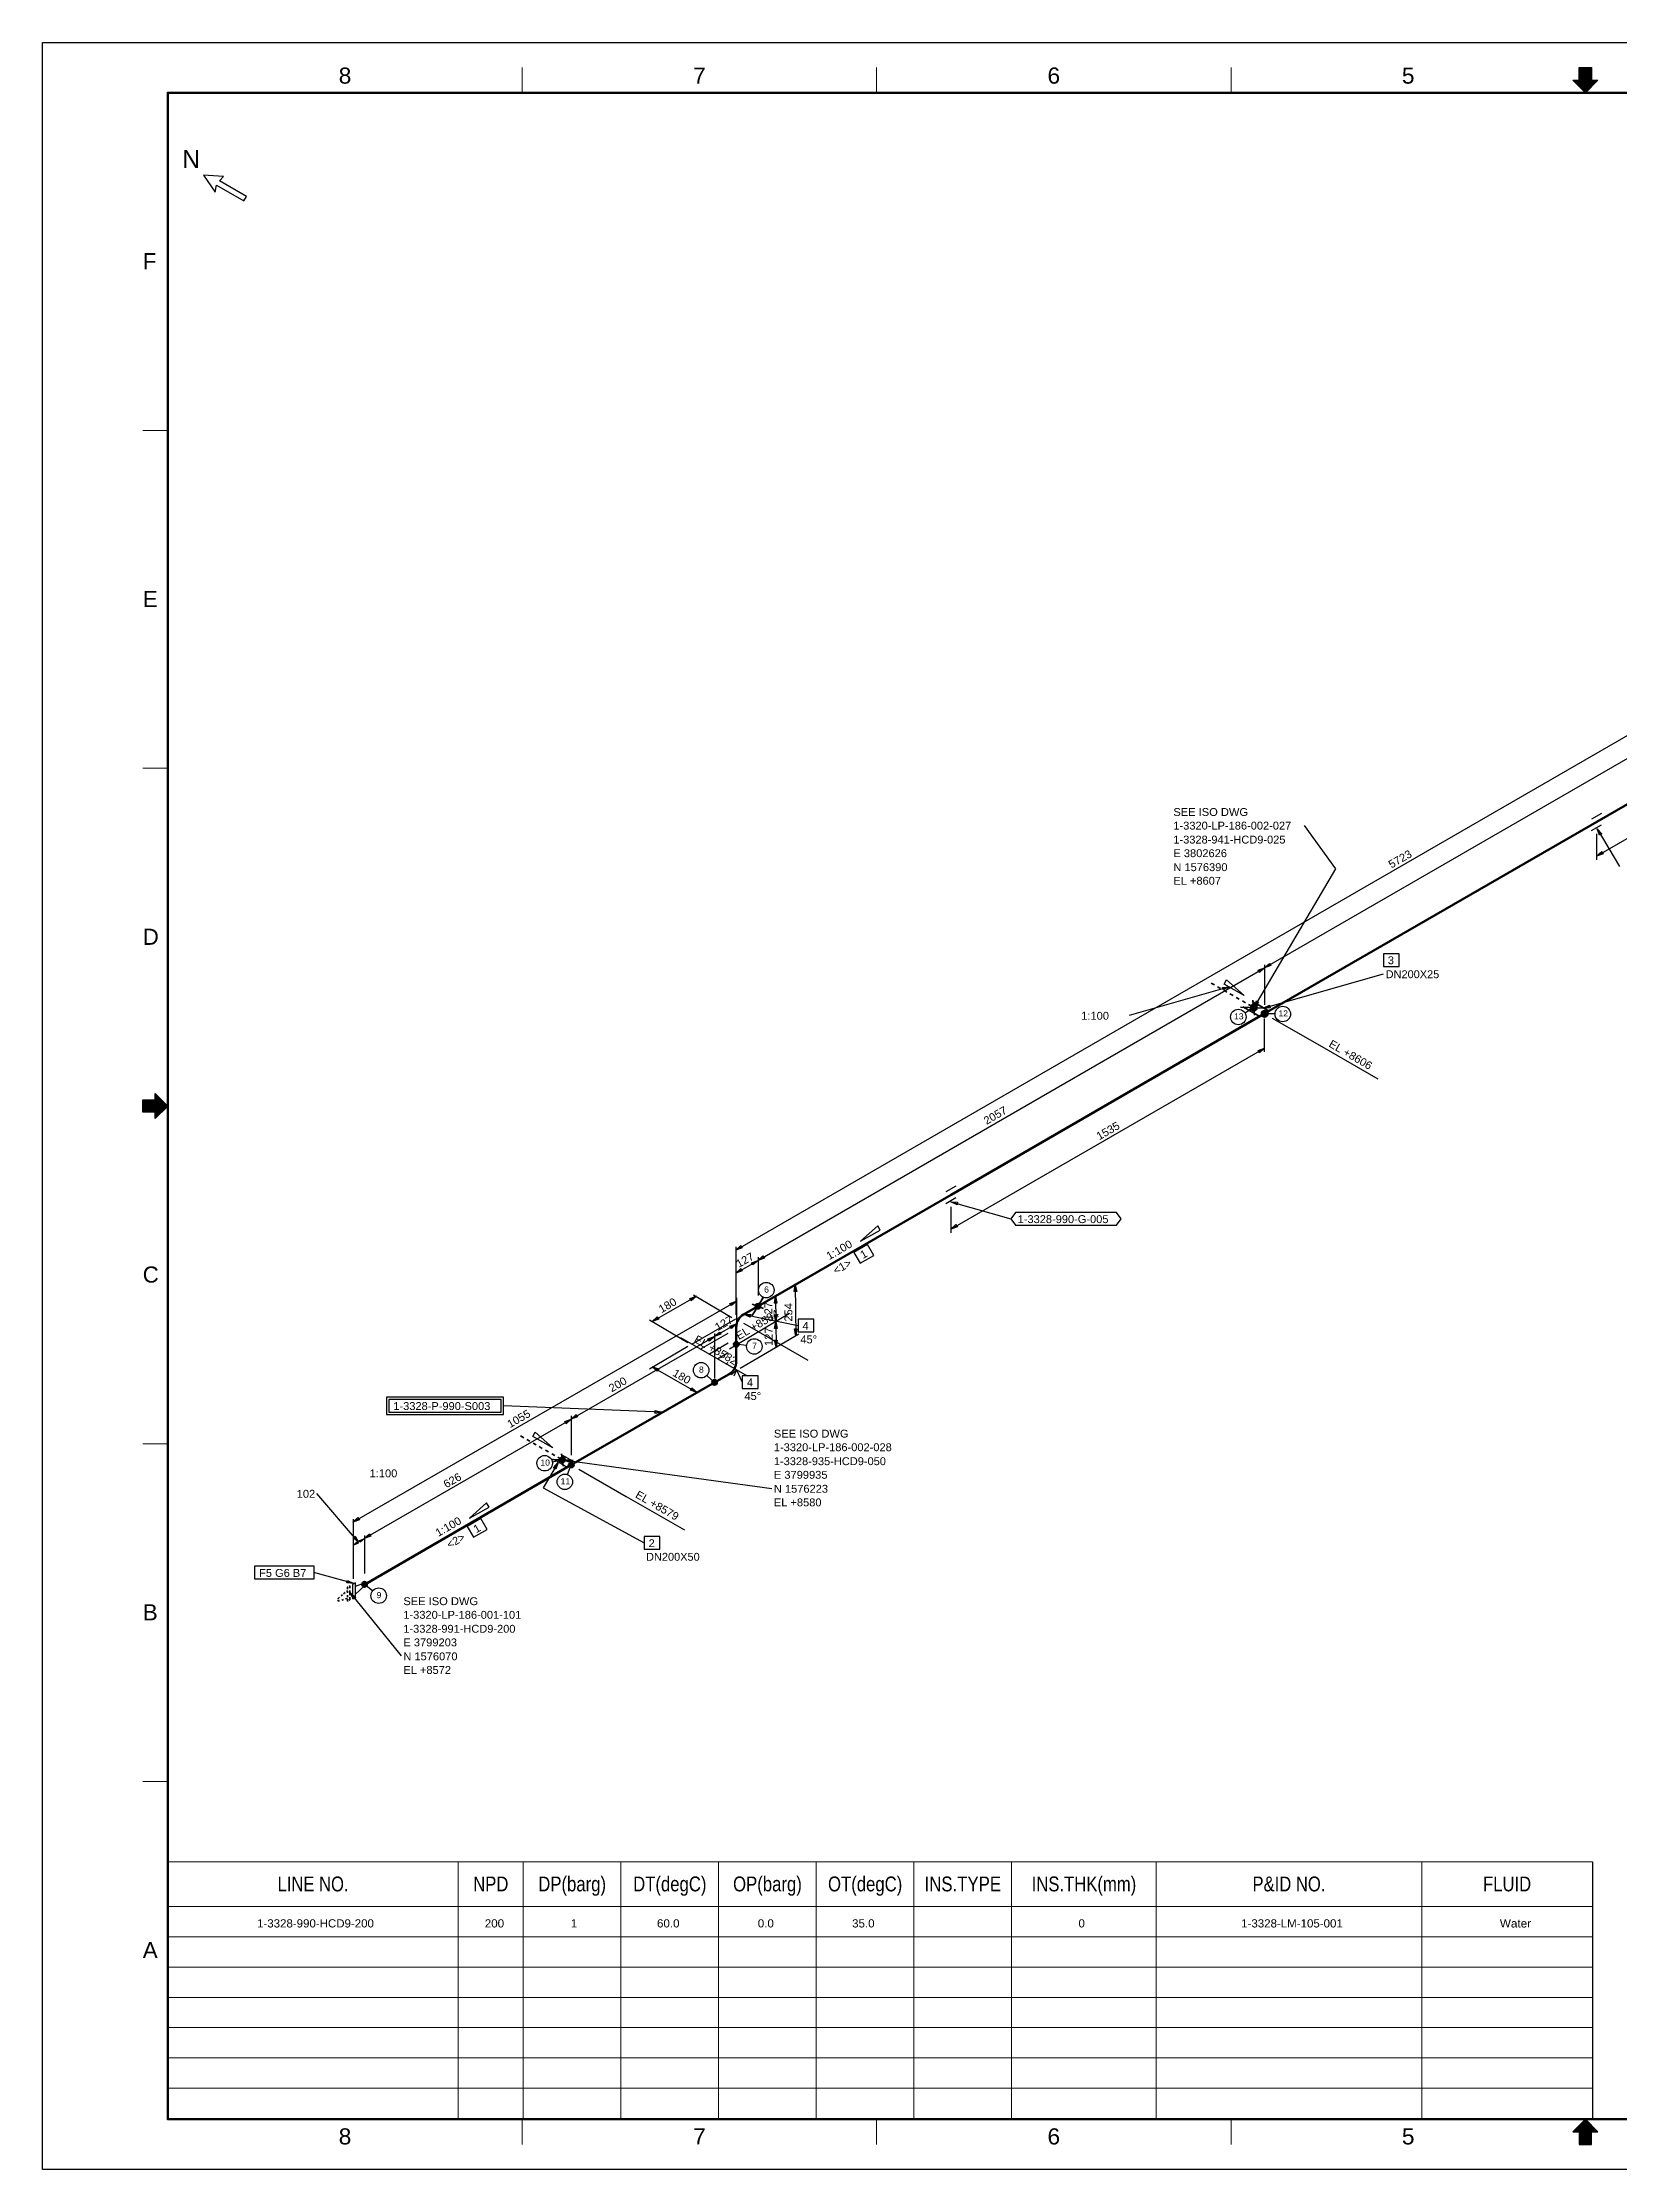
# Model space of a CAD drawing. Header units: inches. Extents: x 0 to 841, y 0 to 594.
# Drawn here: x 0 to 441, y 0 to 594 of the extents above; entities that cross this region are included whole.
import ezdxf
from ezdxf.enums import TextEntityAlignment as Align
from ezdxf.xclip import XClip

# ---------------------------------------------------------------- set-up
doc = ezdxf.new("R2010")
doc.units = ezdxf.units.IN
doc.header["$MEASUREMENT"] = 0
doc.header["$XCLIPFRAME"] = 0
for name, color, linetype in [('1-3320-LP-186-002-012_MODEL-EMBED 1_DWG$0$Default', 7, 'Continuous'), ('AD1', 7, 'Continuous'), ('AD2', 7, 'Continuous'), ('BG 0', 7, 'Continuous'), ('BG BG BG BG BG 2', 7, 'Continuous'), ('BG BG BG BG TITLETEXT', 7, 'Continuous'), ('BG Border', 7, 'Continuous'), ('DIMLINES', 7, 'Continuous'), ('DIMTEXT', 7, 'Continuous'), ('FITTINGS', 7, 'Continuous'), ('FRAME', 7, 'Continuous'), ('ISOTEXT', 7, 'Continuous'), ('NOZZLES', 7, 'Continuous'), ('PIPE', 7, 'Continuous'), ('WELDS', 7, 'Continuous')]:
    doc.layers.add(name, color=color, linetype=linetype)
doc.styles.add('1-3320-LP-186-002-012_MODEL-EMBED 1_DWG$0$Arial', font='arial.ttf')
doc.styles.add('Arial', font='arial.ttf')

# ---------------------------------------------------------------- blocks, each defined once
blk = doc.blocks.new('1-3320-LP-186-002-012_MODEL-EMBED 1_DWG')
at = {"layer": '1-3320-LP-186-002-012_MODEL-EMBED 1_DWG$0$Default', "color": 4, "style": '1-3320-LP-186-002-012_MODEL-EMBED 1_DWG$0$Arial'}
for s, width, p in [('1-3328-990-HCD9-200', 1.001507, (0.935261, -0.115628)), ('200', 1.008516, (3.43979, -0.115628)), ('1', 1.008516, (4.385443, -0.115628)), ('60.0 ', 1.008516, (5.333586, -0.115628)), ('0.0 ', 1.008516, (6.441829, -0.115628)), ('35.0 ', 1.008516, (7.47942, -0.115628)), ('0', 1.008516, (9.968777, -0.115628)), ('1-3328-LM-105-001', 1.002802, (11.758255, -0.115628)), ('Water', 1.02185, (14.603214, -0.115628))]:
    blk.add_text(s, height=0.090278, dxfattribs=dict(at, width=width)).set_placement(p, align=Align.TOP_LEFT)

msp = doc.modelspace()

# ---------------------------------------------------------------- linework, layer by layer
at = {"layer": 'A1', "color": 4, "linetype": 'Continuous', "lineweight": 30}
for p, q in [((341.4, 336.44), (341.4, 325.24)), ((145.32, 198.2), (203.72, 190.2)), ((85.96, 161), (100.2, 143.4))]:
    msp.add_line(p, q, dxfattribs=at)
at = {"layer": 'AD1', "color": 4, "linetype": 'Continuous', "lineweight": 30}
for p, q in [((434.12, 366.76), (435.56, 368.04)), ((435.96, 367.4), (434.12, 366.76)), ((341.32, 335.56), (342.76, 336.84)), ((343.16, 336.2), (341.32, 335.56)), ((253.72, 262.6), (255.16, 263.88)), ((255.56, 263.24), (253.72, 262.6)), ((193.64, 256.76), (195.08, 258.04)), ((195.48, 257.4), (193.64, 256.76)), ((193.64, 250.36), (195.08, 251.64)), ((195.48, 251), (193.64, 250.36)), ((199.8, 253.88), (201.24, 255.16)), ((201.64, 254.52), (199.8, 253.88)), ((204.44, 241.96), (204.76, 243.88)), ((204.76, 243.88), (205.16, 241.96)), ((209.96, 245.16), (210.28, 247.08)), ((210.28, 247.08), (210.68, 245.16)), ((170.28, 236.84), (171.72, 238.12)), ((172.12, 237.48), (170.28, 236.84)), ((187.64, 232.6), (189.08, 233.88)), ((189.48, 233.24), (187.64, 232.6)), ((204.52, 234.84), (204.84, 236.76)), ((204.84, 236.76), (205.24, 234.84)), ((170.28, 224.2), (172.12, 223.56)), ((171.72, 222.92), (170.28, 224.2)), ((147.64, 209.56), (149.08, 210.84)), ((149.48, 210.2), (147.64, 209.56)), ((86.68, 180.76), (88.12, 182.04)), ((88.52, 181.4), (86.68, 180.76)), ((89.88, 176.2), (91.32, 177.48)), ((91.72, 176.84), (89.88, 176.2))]:
    msp.add_line(p, q, dxfattribs=at)
at = {"layer": 'AD2', "color": 4, "linetype": 'Continuous', "lineweight": 30}
for p, q in [((339.56, 334.92), (341.4, 335.56)), ((341.4, 335.56), (339.96, 334.28)), ((339.56, 312.52), (341.4, 313.16)), ((341.4, 313.16), (339.96, 311.88)), ((198.04, 253.24), (199.88, 253.88)), ((199.88, 253.88), (198.44, 252.6)), ((180.84, 243.24), (182.68, 243.88)), ((182.68, 243.88), (181.24, 242.6)), ((192.04, 241.88), (193.88, 242.52)), ((193.88, 242.52), (192.44, 241.24)), ((204.84, 236.76), (204.44, 238.68)), ((205.16, 238.68), (204.84, 236.76)), ((185.88, 231.96), (187.72, 232.6)), ((187.72, 232.6), (186.28, 231.32)), ((192.04, 235.48), (193.88, 236.12)), ((193.88, 236.12), (192.44, 234.84)), ((210.44, 232.84), (210.04, 234.76)), ((210.76, 234.76), (210.44, 232.84)), ((204.92, 229.64), (204.52, 231.56)), ((205.24, 231.56), (204.92, 229.64)), ((182.84, 217), (181, 217.64)), ((181.4, 218.28), (182.84, 217)), ((145.88, 208.92), (147.72, 209.56)), ((147.72, 209.56), (146.28, 208.28))]:
    msp.add_line(p, q, dxfattribs=at)
at = {"layer": 'BG 0', "color": 2, "linetype": 'Continuous', "lineweight": 25}
msp.add_line((432.98, 85.88), (432.98, 14), dxfattribs=at)
at = {"layer": 'BG BG BG BG BG 2', "color": 2, "linetype": 'Continuous', "lineweight": 15}
for p, q in [((432.98, 85.88), (35, 85.88)), ((116.13, 14.27), (116.13, 85.88)), ((134.31, 14.27), (134.31, 85.88)), ((161.59, 14.27), (161.59, 85.88)), ((188.87, 14.27), (188.87, 85.88)), ((216.16, 14.27), (216.16, 85.88)), ((243.44, 14.27), (243.44, 85.88)), ((270.72, 14.27), (270.72, 85.88)), ((311.11, 14.27), (311.11, 85.88)), ((385.27, 14.27), (385.27, 85.88)), ((432.98, 73.42), (35, 73.42)), ((432.98, 64.96), (35, 64.96)), ((432.98, 56.51), (35, 56.51)), ((432.98, 48.06), (35, 48.06)), ((432.98, 39.61), (35, 39.61)), ((432.98, 31.16), (35, 31.16)), ((432.98, 22.71), (35, 22.71))]:
    msp.add_line(p, q, dxfattribs=at)
at = {"layer": 'BG Border', "color": 7, "linetype": 'Continuous', "lineweight": 25}
for p, q in [((0, 594), (841, 594)), ((0, 0), (0, 594)), ((431, 580), (427.5, 583.5)), ((427.5, 583.5), (429.25, 583.5)), ((429.25, 587.02), (432.75, 587.02)), ((429.25, 583.5), (429.25, 587.02)), ((434.5, 583.5), (431, 580)), ((432.75, 587.02), (432.75, 583.5)), ((432.75, 583.5), (434.5, 583.5)), ((27.98, 295.25), (27.98, 298.75)), ((27.98, 298.75), (31.5, 298.75)), ((31.5, 298.75), (31.5, 300.5)), ((31.5, 300.5), (35, 297)), ((35, 297), (31.5, 293.5)), ((31.5, 295.25), (27.98, 295.25)), ((31.5, 293.5), (31.5, 295.25)), ((431, 14), (427.5, 10.5)), ((434.5, 10.5), (431, 14)), ((427.5, 10.5), (429.25, 10.5)), ((429.25, 10.5), (429.25, 6.98)), ((429.25, 6.98), (432.75, 6.98)), ((432.75, 6.98), (432.75, 10.5)), ((432.75, 10.5), (434.5, 10.5)), ((841, 0), (0, 0))]:
    msp.add_line(p, q, dxfattribs=at)
at = {"layer": 'BG Border', "color": 7, "linetype": 'Continuous', "lineweight": 13}
for p, q in [((134, 580), (134, 587.02)), ((233, 580), (233, 587.02)), ((332, 580), (332, 587.02)), ((427.6, 583.4), (427.6, 583.5)), ((427.8, 583.2), (427.8, 583.5)), ((428, 583), (428, 583.5)), ((428.2, 582.8), (428.2, 583.5)), ((428.4, 582.6), (428.4, 583.5)), ((428.6, 582.4), (428.6, 583.5)), ((428.8, 582.2), (428.8, 583.5)), ((429, 582), (429, 583.5)), ((429.2, 581.8), (429.2, 583.5)), ((429.4, 581.6), (429.4, 587.02)), ((429.6, 581.4), (429.6, 587.02)), ((429.8, 581.2), (429.8, 587.02)), ((430, 581), (430, 587.02)), ((430.2, 580.8), (430.2, 587.02)), ((430.4, 580.6), (430.4, 587.02)), ((430.6, 580.4), (430.6, 587.02)), ((430.8, 580.2), (430.8, 587.02)), ((431, 580), (431, 587.02)), ((431.2, 580.2), (431.2, 587.02)), ((431.4, 580.4), (431.4, 587.02)), ((431.6, 580.6), (431.6, 587.02)), ((431.8, 580.8), (431.8, 587.02)), ((432, 581), (432, 587.02)), ((432.2, 581.2), (432.2, 587.02)), ((432.4, 581.4), (432.4, 587.02)), ((432.6, 581.6), (432.6, 587.02)), ((432.8, 581.8), (432.8, 583.5)), ((433, 582), (433, 583.5)), ((433.2, 582.2), (433.2, 583.5)), ((433.4, 582.4), (433.4, 583.5)), ((433.6, 582.6), (433.6, 583.5)), ((433.8, 582.8), (433.8, 583.5)), ((434, 583), (434, 583.5)), ((434.2, 583.2), (434.2, 583.5)), ((434.4, 583.4), (434.4, 583.5)), ((27.98, 485.67), (35, 485.67)), ((27.98, 391.33), (35, 391.33)), ((27.98, 298.59), (33.41, 298.59)), ((27.98, 298.39), (33.61, 298.39)), ((27.98, 298.19), (33.81, 298.19)), ((27.98, 297.99), (34.01, 297.99)), ((27.98, 297.79), (34.21, 297.79)), ((27.98, 297.59), (34.41, 297.59)), ((27.98, 297.39), (34.61, 297.39)), ((27.98, 297.19), (34.81, 297.19)), ((31.5, 300.39), (31.61, 300.39)), ((31.5, 300.19), (31.81, 300.19)), ((31.5, 299.99), (32.01, 299.99)), ((31.5, 299.79), (32.21, 299.79)), ((31.5, 299.59), (32.41, 299.59)), ((31.5, 299.39), (32.61, 299.39)), ((31.5, 299.19), (32.81, 299.19)), ((31.5, 298.99), (33.01, 298.99)), ((31.5, 298.79), (33.21, 298.79)), ((27.98, 296.99), (34.99, 296.99)), ((27.98, 296.79), (34.79, 296.79)), ((27.98, 296.59), (34.59, 296.59)), ((27.98, 296.39), (34.39, 296.39)), ((27.98, 296.19), (34.19, 296.19)), ((27.98, 295.99), (33.99, 295.99)), ((27.98, 295.79), (33.79, 295.79)), ((27.98, 295.59), (33.59, 295.59)), ((27.98, 295.39), (33.39, 295.39)), ((31.5, 295.19), (33.19, 295.19)), ((31.5, 294.99), (32.99, 294.99)), ((31.5, 294.79), (32.79, 294.79)), ((31.5, 294.59), (32.59, 294.59)), ((31.5, 294.39), (32.39, 294.39)), ((31.5, 294.19), (32.19, 294.19)), ((31.5, 293.99), (31.99, 293.99)), ((31.5, 293.79), (31.79, 293.79)), ((31.5, 293.59), (31.59, 293.59)), ((27.98, 202.67), (35, 202.67)), ((27.98, 108.33), (35, 108.33)), ((134, 14), (134, 6.98)), ((233, 14), (233, 6.98)), ((332, 14), (332, 6.98)), ((429, 12), (429, 10.5)), ((429.2, 12.2), (429.2, 10.5)), ((429.4, 12.4), (429.4, 6.98)), ((429.6, 12.6), (429.6, 6.98)), ((429.8, 12.8), (429.8, 6.98)), ((430, 13), (430, 6.98)), ((430.2, 13.2), (430.2, 6.98)), ((430.4, 13.4), (430.4, 6.98)), ((430.6, 13.6), (430.6, 6.98)), ((430.8, 13.8), (430.8, 6.98)), ((431, 14), (431, 6.98)), ((431.2, 13.8), (431.2, 6.98)), ((431.4, 13.6), (431.4, 6.98)), ((431.6, 13.4), (431.6, 6.98)), ((431.8, 13.2), (431.8, 6.98)), ((432, 13), (432, 6.98)), ((432.2, 12.8), (432.2, 6.98)), ((432.4, 12.6), (432.4, 6.98)), ((432.6, 12.4), (432.6, 6.98)), ((432.8, 12.2), (432.8, 10.5)), ((433, 12), (433, 10.5)), ((427.6, 10.6), (427.6, 10.5)), ((427.8, 10.8), (427.8, 10.5)), ((428, 11), (428, 10.5)), ((428.2, 11.2), (428.2, 10.5)), ((428.4, 11.4), (428.4, 10.5)), ((428.6, 11.6), (428.6, 10.5)), ((428.8, 11.8), (428.8, 10.5)), ((433.2, 11.8), (433.2, 10.5)), ((433.4, 11.6), (433.4, 10.5)), ((433.6, 11.4), (433.6, 10.5)), ((433.8, 11.2), (433.8, 10.5)), ((434, 11), (434, 10.5)), ((434.2, 10.8), (434.2, 10.5)), ((434.4, 10.6), (434.4, 10.5))]:
    msp.add_line(p, q, dxfattribs=at)
at = {"layer": 'BG Border', "color": 3, "linetype": 'Continuous', "lineweight": 120}
for p, q in [((35, 580), (827, 580)), ((35, 14), (35, 580)), ((827, 14), (35, 14))]:
    msp.add_line(p, q, dxfattribs=at)
msp.add_lwpolyline([(827, 580), (35, 580), (35, 14), (827, 14)], close=True, dxfattribs=at)
at = {"layer": 'DIM', "color": 4, "linetype": 'Continuous', "lineweight": 30}
for p, q in [((208.67, 239.03), (191.89, 229.13)), ((196.93, 221.56), (178.35, 232.28))]:
    msp.add_line(p, q, dxfattribs=at)
at = {"layer": 'DIMLINES', "color": 7, "linetype": 'Continuous', "lineweight": 30}
for p, q in [((434.2, 365.72), (434.2, 373)), ((435.56, 368.04), (435.96, 367.4)), ((339.96, 334.28), (339.56, 334.92)), ((342.76, 336.84), (343.16, 336.2)), ((341.4, 312.12), (341.4, 321.48)), ((343.48, 321.56), (356.68, 313.96)), ((339.96, 311.88), (339.56, 312.52)), ((356.68, 313.96), (373, 304.6)), ((253.8, 261.56), (253.8, 268.84)), ((255.16, 263.88), (255.56, 263.24)), ((193.72, 257.64), (193.72, 238.68)), ((195.08, 258.04), (195.48, 257.4)), ((195.08, 251.64), (195.48, 251)), ((198.44, 252.6), (198.04, 253.24)), ((199.88, 254.76), (199.88, 244.04)), ((201.24, 255.16), (201.64, 254.52)), ((181.88, 244.28), (192.6, 237.96)), ((205.64, 244.28), (204.04, 243.4)), ((211.08, 247.48), (209.48, 246.6)), ((210.68, 245.16), (209.96, 245.16)), ((171.72, 238.12), (172.12, 237.48)), ((181.24, 242.6), (180.84, 243.24)), ((192.44, 241.24), (192.04, 241.88)), ((193.88, 243.4), (193.88, 231.72)), ((205.16, 241.96), (204.44, 241.96)), ((204.44, 238.68), (205.16, 238.68)), ((169.56, 237.24), (180.28, 230.92)), ((181.4, 230.52), (193.72, 237.56)), ((181.4, 230.52), (193.72, 237.56)), ((183.72, 229.08), (191.56, 233.56)), ((186.28, 231.32), (185.88, 231.96)), ((187.72, 233.48), (187.72, 220.92)), ((189.08, 233.88), (189.48, 233.24)), ((192.44, 234.84), (192.04, 235.48)), ((211.24, 233.24), (194.92, 223.72)), ((195.8, 236.36), (197.48, 235.4)), ((197.48, 235.4), (213.8, 226.04)), ((205.24, 234.84), (204.52, 234.84)), ((210.04, 234.76), (210.76, 234.76)), ((169.56, 223.64), (180.28, 229.96)), ((186.12, 227.72), (191.56, 230.84)), ((188.52, 226.36), (191.56, 228.12)), ((204.52, 231.56), (205.24, 231.56)), ((172.12, 223.56), (171.72, 222.92)), ((190.92, 225), (191.56, 225.4)), ((181, 217.64), (181.4, 218.28)), ((181.96, 216.52), (183.56, 217.4)), ((146.28, 208.28), (145.88, 208.92)), ((147.72, 210.44), (147.72, 199.48)), ((149.08, 210.84), (149.48, 210.2)), ((149.8, 195.56), (163, 187.96)), ((88.28, 175.16), (76.6, 188.76)), ((163, 187.96), (179.32, 178.6)), ((86.76, 181.64), (86.76, 164.92)), ((88.12, 182.04), (88.52, 181.4)), ((86.76, 176.36), (87.32, 176.84)), ((88.28, 175.16), (86.76, 176.36)), ((86.76, 174.36), (89.88, 176.12)), ((86.76, 174.36), (87.88, 175.32)), ((88.12, 174.84), (86.76, 174.36)), ((87.32, 176.84), (88.28, 175.16)), ((87.88, 175.32), (88.12, 174.84)), ((88.52, 175.64), (89.88, 176.12)), ((88.76, 175.16), (88.52, 175.64)), ((89.88, 176.12), (88.76, 175.16)), ((89.96, 177.08), (89.96, 166.44)), ((91.32, 177.48), (91.72, 176.84))]:
    msp.add_line(p, q, dxfattribs=at)
at = {"layer": 'DL', "color": 4, "linetype": 'Continuous', "lineweight": 30}
for p, q in [((193.64, 256.76), (564.76, 470.92)), ((341.32, 335.56), (564.76, 464.52)), ((434.12, 366.76), (564.76, 442.12)), ((199.8, 253.88), (341.4, 335.56)), ((253.72, 262.6), (341.4, 313.16)), ((193.64, 250.36), (199.88, 253.88)), ((170.28, 236.84), (182.68, 243.88)), ((204.76, 243.88), (204.84, 236.76)), ((210.28, 247.08), (210.44, 232.84)), ((86.68, 180.76), (193.88, 242.52)), ((147.64, 209.56), (187.72, 232.6)), ((187.64, 232.6), (193.88, 236.12)), ((204.84, 236.76), (204.92, 229.64)), ((170.28, 224.2), (182.84, 217)), ((89.88, 176.2), (147.72, 209.56))]:
    msp.add_line(p, q, dxfattribs=at)
at = {"layer": 'ELBO', "color": 3, "linetype": 'Continuous', "lineweight": 50}
for centre, start, end in [((197.8, 235.33), 119.982, 181.909), ((189.8, 225.57), 299.981, 1.909)]:
    msp.add_arc(centre, 4, start, end, dxfattribs=at)
at = {"layer": 'FITTINGS', "color": 2, "linetype": 'Continuous', "lineweight": 35}
for p, q in [((337, 323.8), (335.3, 324.7)), ((339.7, 325.3), (337, 323.8)), ((337, 323.8), (340.1, 322)), ((339.6, 325.3), (337.9, 326.2)), ((342.7, 323.5), (339.7, 325.3)), ((340.1, 322), (341.4, 322.7)), ((341.4, 322.7), (342.7, 323.5))]:
    msp.add_line(p, q, dxfattribs=at)
at = {"layer": 'FRAME', "color": 2, "linetype": 'Continuous', "lineweight": 30}
for p, q in [((45, 557), (48.2, 552.2)), ((50.6, 556.6), (45, 557)), ((48.2, 552.2), (48.6, 554.2)), ((48.6, 554.2), (56.2, 549.8)), ((49.4, 555.4), (50.6, 556.6)), ((57, 551), (49.4, 555.4)), ((56.2, 549.8), (57, 551)), ((330.12, 331), (330.76, 332.2)), ((335.64, 327.88), (330.12, 331)), ((330.76, 332.2), (335.64, 327.88)), ((233.32, 263.56), (228.52, 259.24)), ((228.52, 259.24), (234.04, 262.36)), ((234.04, 262.36), (233.32, 263.56)), ((137, 204.68), (137.64, 205.88)), ((142.52, 201.56), (137, 204.68)), ((137.64, 205.88), (142.52, 201.56)), ((124.04, 186.2), (119.24, 181.88)), ((119.24, 181.88), (124.76, 185)), ((124.76, 185), (124.04, 186.2))]:
    msp.add_line(p, q, dxfattribs=at)
at = {"layer": 'ISOTEXT', "color": 7, "linetype": 'Continuous', "lineweight": 30}
for p, q in [((361.32, 363.24), (352.52, 375.32)), ((434.28, 374.44), (440.52, 363.88)), ((434.28, 374.44), (435.56, 373)), ((434.92, 372.6), (434.28, 374.44)), ((435.56, 373), (434.92, 372.6)), ((338.44, 324.52), (361.32, 363.24)), ((341, 324.28), (374.6, 333.88)), ((331.56, 330.28), (303.56, 322.28)), ((329.64, 330.12), (331.56, 330.28)), ((329.8, 329.4), (329.64, 330.12)), ((331.56, 330.28), (329.8, 329.4)), ((338.36, 324.52), (338.28, 324.52)), ((338.44, 324.52), (339.08, 326.36)), ((339.72, 325.96), (338.44, 324.52)), ((339.08, 326.36), (339.72, 325.96)), ((341, 324.28), (342.76, 325.16)), ((342.92, 324.44), (341, 324.28)), ((342.76, 325.16), (342.92, 324.44)), ((253.72, 270.28), (270.52, 265.48)), ((253.72, 270.28), (255.64, 270.12)), ((255.48, 269.4), (253.72, 270.28)), ((255.64, 270.12), (255.48, 269.4)), ((271.8, 267.24), (270.52, 265.48)), ((270.52, 265.48), (271.8, 263.72)), ((300.04, 267.24), (271.8, 267.24)), ((271.8, 263.72), (300.04, 263.72)), ((301.32, 265.48), (300.04, 267.24)), ((300.04, 263.72), (301.32, 265.48)), ((187.72, 219.8), (187.64, 219.88)), ((128.76, 215.64), (96.12, 215.64)), ((96.12, 215.64), (96.12, 210.84)), ((128.12, 215), (96.76, 215)), ((96.76, 215), (96.76, 211.48)), ((128.12, 211.48), (128.12, 215)), ((128.76, 210.84), (128.76, 215.64)), ((96.12, 210.84), (128.76, 210.84)), ((96.76, 211.48), (128.12, 211.48)), ((173.08, 211.48), (128.76, 213.24)), ((171.16, 211.16), (171.16, 211.96)), ((171.16, 211.96), (173.08, 211.48)), ((173.08, 211.48), (171.16, 211.16)), ((144.04, 197.4), (139.88, 190.36)), ((142.76, 195.96), (144.04, 197.4)), ((144.04, 197.4), (143.4, 195.56)), ((145.32, 198.2), (147.24, 198.28)), ((147.16, 197.56), (145.32, 198.2)), ((147.24, 198.28), (147.16, 197.56)), ((143.4, 195.56), (142.76, 195.96)), ((75.88, 168.44), (59.24, 168.44)), ((59.24, 168.44), (59.24, 164.92)), ((86.92, 163.64), (75.8, 166.68)), ((75.88, 164.92), (75.88, 168.44)), ((59.24, 164.92), (75.88, 164.92)), ((85, 163.8), (85.16, 164.52)), ((86.92, 163.64), (85, 163.8)), ((85.16, 164.52), (86.92, 163.64)), ((85.96, 161), (87.48, 159.72)), ((86.84, 159.24), (85.96, 161)), ((87.48, 159.72), (86.84, 159.24))]:
    msp.add_line(p, q, dxfattribs=at)
at = {"layer": 'ITEMPOS', "color": 2, "linetype": 'Continuous', "lineweight": 30}
for p, q in [((379, 339.48), (374.6, 339.48)), ((374.6, 339.48), (374.6, 335.96)), ((379, 335.96), (379, 339.48)), ((374.6, 335.96), (379, 335.96)), ((215.49, 237.47), (211.09, 237.47)), ((211.09, 237.47), (211.09, 233.95)), ((211.09, 233.95), (215.49, 233.95)), ((215.49, 233.95), (215.49, 237.47)), ((199.89, 221.64), (195.49, 221.64)), ((195.49, 221.64), (195.49, 218.12)), ((199.89, 218.12), (199.89, 221.64)), ((195.49, 218.12), (199.89, 218.12)), ((172.44, 176.76), (168.04, 176.76)), ((168.04, 176.76), (168.04, 173.24)), ((168.04, 173.24), (172.44, 173.24)), ((172.44, 173.24), (172.44, 176.76))]:
    msp.add_line(p, q, dxfattribs=at)
at = {"layer": 'ITEMPOS', "color": 4, "linetype": 'Continuous', "lineweight": 30}
for p, q in [((195.96, 238.76), (211.09, 235.71)), ((195.96, 238.76), (197.88, 238.76)), ((197.72, 238.04), (195.96, 238.76)), ((197.88, 238.76), (197.72, 238.04)), ((192.44, 221.96), (193.88, 223.32)), ((193.88, 223.32), (193.08, 221.56)), ((193.88, 223.32), (195.49, 219.88)), ((139.88, 190.36), (168.04, 175))]:
    msp.add_line(p, q, dxfattribs=at)
at = {"layer": 'ITNO', "color": 1, "linetype": 'Continuous', "lineweight": 30}
for p, q in [((230.46, 258.32), (226.65, 256.12)), ((226.65, 256.12), (228.41, 253.07)), ((232.22, 255.27), (230.46, 258.32)), ((228.41, 253.07), (232.22, 255.27)), ((122.46, 181.79), (118.65, 179.58)), ((118.65, 179.58), (120.41, 176.54)), ((120.41, 176.54), (124.22, 178.74)), ((124.22, 178.74), (122.46, 181.79))]:
    msp.add_line(p, q, dxfattribs=at)
at = {"layer": 'NOZZLES', "color": 7, "linetype": 'Continuous', "lineweight": 25}
for p, q in [((435.5, 378.7), (432.7, 377.1)), ((432.7, 373.9), (435.5, 375.5)), ((255.1, 274.6), (252.3, 273)), ((252.3, 269.8), (255.1, 271.4)), ((144, 197.6), (142.6, 198.4)), ((146.2, 198.9), (144.1, 197.6)), ((144.1, 197.6), (146.6, 196.1)), ((146.2, 198.8), (144.8, 199.7)), ((148.8, 197.4), (146.2, 198.9)), ((146.6, 196.1), (147.7, 196.7)), ((147.7, 196.7), (148.8, 197.4)), ((87.4, 163.8), (86.6, 163.4)), ((86.6, 163.4), (86.6, 159.5)), ((87.4, 161.8), (87.4, 163.8)), ((87.4, 162.9), (89.9, 163.8)), ((89.9, 163), (87.4, 160.7)), ((87.4, 159.9), (87.4, 161.8)), ((89.9, 163.8), (89.9, 163)), ((86.6, 159.5), (87.4, 159.9))]:
    msp.add_line(p, q, dxfattribs=at)
at = {"layer": 'NOZZLES', "color": 7, "linetype": 'Continuous', "lineweight": 35}
for centre, radius in [((338.36, 324.52), 0.92), ((341.4, 322.76), 0.92), ((199.88, 241.08), 0.76), ((193.8, 230.44), 0.76), ((187.72, 219.8), 0.76), ((145.24, 198.2), 0.76), ((147.72, 196.76), 0.76), ((89.96, 163.4), 0.76)]:
    msp.add_circle(centre, radius, dxfattribs=at)
at = {"layer": 'PIPE', "color": 3, "linetype": 'Continuous', "lineweight": 50}
for p, q in [((465.6, 394.5), (434.2, 376.4)), ((434.2, 376.4), (341.4, 322.8)), ((341.4, 322.8), (253.8, 272.2)), ((253.8, 272.2), (199.9, 241.1)), ((199.9, 241.1), (195.8, 238.8)), ((193.8, 235.2), (193.8, 230.4)), ((193.8, 230.4), (193.8, 225.7)), ((187.7, 219.8), (147.7, 196.8)), ((191.8, 222.1), (187.7, 219.8)), ((147.7, 196.8), (90, 163.4))]:
    msp.add_line(p, q, dxfattribs=at)
at = {"layer": 'PIPE', "color": 2, "linetype": 'Continuous', "lineweight": 35}
for p, q in [((327.37, 330.82), (326.5, 331.31)), ((329.1, 329.82), (328.23, 330.32)), ((330.84, 328.83), (329.97, 329.33)), ((332.57, 327.84), (331.7, 328.33)), ((334.31, 326.84), (333.44, 327.34)), ((336.04, 325.85), (335.18, 326.35)), ((337.78, 324.86), (336.91, 325.35)), ((134.42, 204.37), (133.55, 204.87)), ((136.15, 203.38), (135.28, 203.88)), ((137.89, 202.39), (137.02, 202.88)), ((139.62, 201.39), (138.76, 201.89)), ((141.36, 200.4), (140.49, 200.9)), ((143.09, 199.41), (142.23, 199.9)), ((144.83, 198.41), (143.96, 198.91)), ((83.8, 160.5), (83.4, 160.2)), ((84.5, 161.1), (84.1, 160.8)), ((85.2, 161.7), (84.9, 161.4)), ((85.4, 162.7), (85.2, 162.6)), ((85.2, 162.6), (85.2, 162.1)), ((85.2, 161.5), (85.2, 161)), ((85.2, 160.4), (85.2, 159.8)), ((85.8, 162.3), (85.8, 163)), ((85.8, 161), (85.8, 161.7)), ((85.8, 160.4), (85.8, 161)), ((83, 159.8), (82.6, 159.5)), ((82.6, 159), (82.6, 158.7)), ((82.6, 158.7), (83, 158.9)), ((83.6, 159), (84.1, 159.2)), ((84.6, 159.4), (85.2, 159.5)), ((85.2, 159.3), (85.2, 158.7)), ((85.2, 158.7), (85.4, 158.8)), ((85.6, 159), (85.8, 159.1)), ((85.8, 159.1), (85.8, 159.8))]:
    msp.add_line(p, q, dxfattribs=at)
at = {"layer": 'PIPE', "color": 3, "linetype": 'Continuous', "lineweight": 35}
for p, q in [((85.8, 163), (85.7, 162.9)), ((82.6, 159.5), (82.6, 159.3))]:
    msp.add_line(p, q, dxfattribs=at)
at = {"layer": 'WDC', "color": 1, "linetype": 'Continuous', "lineweight": 30}
for centre in [(334.05, 321.87), (346.46, 322.68), (202.19, 245.58), (198.83, 229.85), (183.98, 223.21), (145.91, 192.03)]:
    msp.add_circle(centre, 2.16, dxfattribs=at)
at = {"layer": 'WDC', "color": 4, "linetype": 'Continuous', "lineweight": 30}
for centre in [(140.27, 197.24), (93.91, 160.24)]:
    msp.add_circle(centre, 2.16, dxfattribs=at)
at = {"layer": 'WELDS', "color": 7, "linetype": 'Continuous', "lineweight": 35}
for p, q in [((341.9, 324.3), (334.7, 324.6)), ((338.6, 322.4), (338.1, 326.6)), ((201.4, 243.6), (198.2, 238.5)), ((201.4, 240.4), (198.2, 241.7)), ((148.2, 198), (142.2, 198.3)), ((145.4, 196.4), (145, 199.9))]:
    msp.add_line(p, q, dxfattribs=at)
at = {"layer": 'WELDS', "color": 6, "linetype": 'Continuous', "lineweight": 35}
for centre, radius in [((338.36, 324.52), 0.92), ((341.4, 322.76), 0.92), ((199.88, 241.08), 0.76), ((193.8, 230.44), 0.76), ((187.72, 219.8), 0.76), ((145.24, 198.2), 0.76), ((147.72, 196.76), 0.76), ((89.96, 163.4), 0.76)]:
    msp.add_circle(centre, radius, dxfattribs=at)
at = {"layer": 'WELDS', "color": 6}
for centre, radius in [((338.36, 324.52), 0.72), ((338.36, 324.52), 0.52), ((338.36, 324.52), 0.52), ((338.36, 324.52), 0.32), ((338.36, 324.52), 0.32), ((338.36, 324.52), 0.32), ((338.36, 324.52), 0.32), ((338.36, 324.52), 0.12), ((338.36, 324.52), 0.12), ((338.36, 324.52), 0.12), ((338.36, 324.52), 0.12), ((341.4, 322.76), 0.72), ((341.4, 322.76), 0.52), ((341.4, 322.76), 0.52), ((341.4, 322.76), 0.32), ((341.4, 322.76), 0.32), ((341.4, 322.76), 0.32), ((341.4, 322.76), 0.32), ((341.4, 322.76), 0.12), ((341.4, 322.76), 0.12), ((341.4, 322.76), 0.12), ((341.4, 322.76), 0.12), ((199.88, 241.08), 0.56), ((199.88, 241.08), 0.36), ((199.88, 241.08), 0.36), ((199.88, 241.08), 0.16), ((199.88, 241.08), 0.16), ((193.8, 230.44), 0.56), ((193.8, 230.44), 0.36), ((193.8, 230.44), 0.36), ((193.8, 230.44), 0.16), ((193.8, 230.44), 0.16), ((187.72, 219.8), 0.56), ((187.72, 219.8), 0.36), ((187.72, 219.8), 0.36), ((187.72, 219.8), 0.16), ((187.72, 219.8), 0.16), ((145.24, 198.2), 0.56), ((145.24, 198.2), 0.36), ((145.24, 198.2), 0.36), ((145.24, 198.2), 0.16), ((145.24, 198.2), 0.16), ((147.72, 196.76), 0.56), ((147.72, 196.76), 0.36), ((147.72, 196.76), 0.36), ((147.72, 196.76), 0.16), ((147.72, 196.76), 0.16), ((89.96, 163.4), 0.56), ((89.96, 163.4), 0.36), ((89.96, 163.4), 0.36), ((89.96, 163.4), 0.16), ((89.96, 163.4), 0.16)]:
    msp.add_circle(centre, radius, dxfattribs=at)
at = {"layer": 'WL', "color": 7}
for p, q in [((142.39, 197.65), (145.24, 198.2)), ((92.22, 161.59), (89.96, 163.4))]:
    msp.add_line(p, q, dxfattribs=at)
at = {"layer": 'WL1', "color": 7}
for p, q in [((335.89, 323), (338.36, 324.52)), ((344.3, 322.71), (341.4, 322.76)), ((201.2, 243.66), (199.88, 241.08)), ((196.68, 230.1), (193.8, 230.44)), ((185.58, 221.75), (187.72, 219.8)), ((146.69, 194.05), (147.72, 196.76))]:
    msp.add_line(p, q, dxfattribs=at)

# ---------------------------------------------------------------- block references
at = {"layer": 'NOZZLES', "linetype": 'ByBlock'}
ref = msp.add_blockref('1-3320-LP-186-002-012_MODEL-EMBED 1_DWG', (36.18, 72.81), dxfattribs=dict(at, xscale=25.4, yscale=25.4, zscale=25.4))
XClip(ref).set_block_clipping_path([(-0.029528, -2.66273), (15.699643, 0.003937)])

# ---------------------------------------------------------------- texts
at = {"layer": 'BG BG BG BG TITLETEXT', "color": 4, "style": 'Arial'}
for s, height, width, p in [('LINE NO.', 4.146, 0.800705, (75.57, 79.74)), ('NPD', 4.146, 0.80406, (125.22, 79.74)), ('DP(barg)', 4.146, 0.806291, (147.95, 79.74)), ('DT(degC)', 4.146, 0.805416, (175.23, 79.74)), ('OP(barg)', 4.146, 0.806696, (202.51, 79.74)), ('OT(degC)', 4.146, 0.805802, (229.8, 79.74)), ('INS.TYPE', 4.146, 0.809963, (257.08, 79.74)), ('INS.THK(mm)', 4.1456, 0.803775, (290.92, 79.74)), ('P&ID NO.', 4.146, 0.801737, (348.19, 79.74)), ('FLUID', 4.146, 0.803157, (409.13, 79.74))]:
    msp.add_text(s, height=height, dxfattribs=dict(at, width=width)).set_placement(p, align=Align.MIDDLE_CENTER)
at = {"layer": 'BG Border', "color": 3, "style": 'Arial', "width": 1.008516}
for s, p in [('8', (84.5, 587.02)), ('7', (183.5, 587.02)), ('6', (282.5, 587.02)), ('5', (381.5, 587.02)), ('8', (84.5, 11.48)), ('7', (183.5, 11.48)), ('6', (282.5, 11.48)), ('5', (381.5, 11.48))]:
    msp.add_text(s, height=4.5, dxfattribs=at).set_placement(p, align=Align.TOP_CENTER)
at = {"layer": 'BG Border', "color": 3, "style": 'Arial'}
for s, width, p in [('F', 0.993934, (27.98, 532.93)), ('E', 1.004063, (27.98, 438.6)), ('D', 0.992063, (27.98, 344.26)), ('C', 0.992063, (27.98, 249.93)), ('B', 1.004063, (27.98, 155.6)), ('A', 1.004063, (27.98, 61.26))]:
    msp.add_text(s, height=4.5, dxfattribs=dict(at, width=width)).set_placement(p, align=Align.MIDDLE_LEFT)
at = {"layer": 'CP', "color": 4, "style": 'Arial', "width": 1.008516}
for s, rotation, p in [('127', 29.42746, (194.51, 251.77)), ('127', 29.42746, (188.59, 234.09)), ('127', 90, (203.86, 237.1)), ('254', 90, (209.46, 236.78)), ('127', 90, (203.94, 229.98))]:
    msp.add_text(s, height=2.2, rotation=rotation, dxfattribs=at).set_placement(p)
at = {"layer": 'DIMTEXT', "color": 2, "style": 'Arial', "width": 1.008516}
for s, rotation, p in [('5723', 30, (376.8, 363.3)), ('2057', 30, (263.7, 291.7)), ('1535', 30, (295.2, 287.4)), ('180', 30, (172.9, 239.1)), ('200', 30, (159, 217)), ('180', 330, (175.8, 221.8)), ('1055', 30, (130.6, 207)), ('626', 30, (112.8, 190.2))]:
    msp.add_text(s, height=2.2, rotation=rotation, dxfattribs=at).set_placement(p)
msp.add_text('102', height=2.2, dxfattribs=at).set_placement((71, 187.6))
at = {"layer": 'ELEDIT', "color": 4, "style": 'Arial', "width": 1.004902}
for s, p in [('EL +8607', (315.9, 358.8)), ('EL +8580', (204.3, 185.2)), ('EL +8572', (100.8, 138.4))]:
    msp.add_text(s, height=2.2, dxfattribs=at).set_placement(p)
for s, rotation, p in [('EL +8584', 30.52157, (194.51, 231.61)), ('EL +8582', 330.01836, (181.8, 231.21))]:
    msp.add_text(s, height=2.2, rotation=rotation, dxfattribs=at).set_placement(p)
at = {"layer": 'FRAME', "color": 2, "style": 'Arial', "width": 0.992063}
msp.add_text('N', height=5, dxfattribs=at).set_placement((39, 559))
at = {"layer": 'ISOTEXT', "color": 2, "style": 'Arial'}
for s, width, p in [('SEE ISO DWG', 1.00983, (315.9, 378)), ('1-3320-LP-186-002-027', 1.004063, (315.9, 374.2)), ('1-3328-941-HCD9-025', 1.001507, (315.9, 370.3)), ('E 3802626', 1.007902, (315.9, 366.5)), ('N 1576390', 1.006087, (315.9, 362.6)), (' 1:100', 1.008516, (289.3, 321.1)), ('1-3328-990-G-005', 1.003461, (272.4, 264.3)), ('1-3328-P-990-S003', 1.003781, (98, 212.1)), ('SEE ISO DWG', 1.00983, (204.3, 204.4)), ('1-3320-LP-186-002-028', 1.004063, (204.3, 200.6)), ('1-3328-935-HCD9-050', 1.001507, (204.3, 196.7)), (' 1:100', 1.008516, (90.5, 193.3)), ('E 3799935', 1.007902, (204.3, 192.9)), ('N 1576223', 1.006087, (204.3, 189)), ('F5 G6 B7', 1.004352, (60.5, 165.5)), ('SEE ISO DWG', 1.00983, (100.8, 157.6)), ('1-3320-LP-186-001-101', 1.004063, (100.8, 153.8)), ('1-3328-991-HCD9-200', 1.001507, (100.8, 149.9)), ('E 3799203', 1.007902, (100.8, 146.1)), ('N 1576070', 1.006087, (100.8, 142.2))]:
    msp.add_text(s, height=2.2, dxfattribs=dict(at, width=width)).set_placement(p)
for s, rotation, width, p in [('EL +8606', 330, 1.004902, (359.1, 313.7)), (' 1:100', 30, 1.008516, (219, 253.5)), ('EL +8579', 330, 1.004902, (165.4, 187.8)), (' 1:100', 30, 1.008516, (109.8, 176.2))]:
    msp.add_text(s, height=2.2, rotation=rotation, dxfattribs=dict(at, width=width)).set_placement(p)
at = {"layer": 'ITEMPOS', "color": 2, "style": 'Arial'}
for s, width, p in [('3', 1.008516, (375.8, 336.6)), ('DN200X25', 0.996682, (375.2, 332.7)), ('45°', 1.009685, (211.69, 230.71)), ('4', 1.008516, (212.29, 234.51)), ('4', 1.008516, (196.77, 218.7)), ('45°', 1.009685, (196.07, 214.9)), ('2', 1.008516, (169.3, 173.8)), ('DN200X50', 0.996682, (168.6, 170))]:
    msp.add_text(s, height=2.2, dxfattribs=dict(at, width=width)).set_placement(p)
at = {"layer": 'ITNO', "color": 1, "style": 'Arial'}
for s, rotation, width, p in [('1', 29.98471, 1.008516, (229.19, 254.24)), ('<1>', 29.98471, 0.993892, (221.66, 249.89)), ('1', 30.06467, 1.008516, (121.16, 177.64)), ('<2>', 30.06467, 0.993892, (113.72, 173.33))]:
    msp.add_text(s, height=2.2, rotation=rotation, dxfattribs=dict(at, width=width)).set_placement(p)
at = {"layer": 'WDT', "color": 2, "style": 'Arial', "width": 1.008516}
for s, p in [('13', (332.86, 321.19)), ('12', (345.27, 322)), ('6', (201.59, 244.9)), ('7', (198.23, 229.17)), ('8', (183.38, 222.53)), ('10', (139.08, 196.56)), ('11', (144.72, 191.35)), ('9', (93.32, 159.56))]:
    msp.add_text(s, height=1.7, dxfattribs=at).set_placement(p)

doc.saveas('drawing.dxf')
